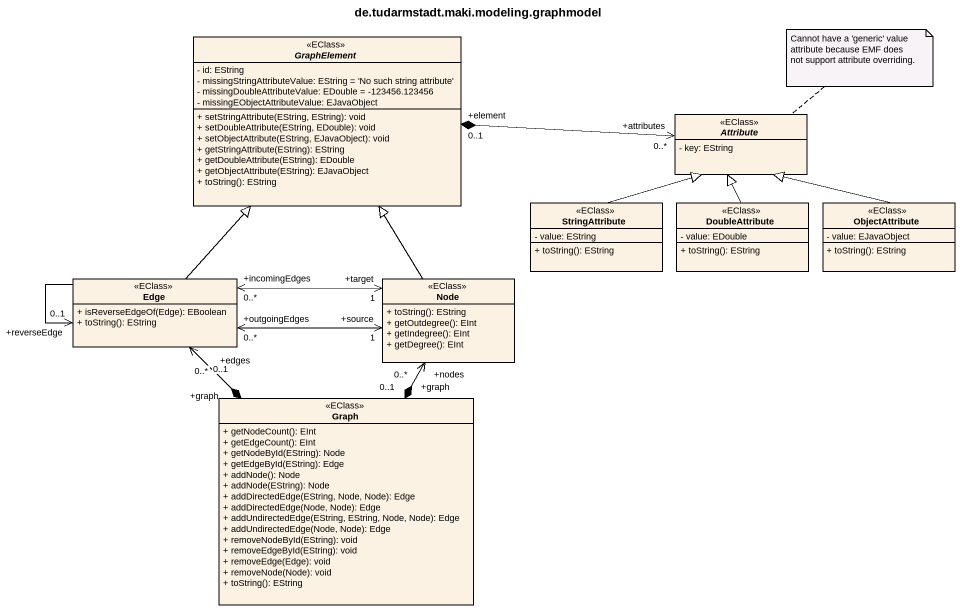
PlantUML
@startuml
title de.tudarmstadt.maki.modeling.graphmodel
hide circle
hide empty members
skinparam classAttributeIconSize 0
abstract class GraphElement <<EClass>> {
  - id: EString
  - missingStringAttributeValue: EString = 'No such string attribute'
  - missingDoubleAttributeValue: EDouble = -123456.123456
  - missingEObjectAttributeValue: EJavaObject
  + setStringAttribute(EString, EString): void
  + setDoubleAttribute(EString, EDouble): void
  + setObjectAttribute(EString, EJavaObject): void
  + getStringAttribute(EString): EString
  + getDoubleAttribute(EString): EDouble
  + getObjectAttribute(EString): EJavaObject
  + toString(): EString
}
abstract class Attribute <<EClass>> {
  - key: EString
}
class StringAttribute <<EClass>> {
  - value: EString
  + toString(): EString
}
class DoubleAttribute <<EClass>> {
  - value: EDouble
  + toString(): EString
}
class ObjectAttribute <<EClass>> {
  - value: EJavaObject
  + toString(): EString
}
class Edge <<EClass>> {
  + isReverseEdgeOf(Edge): EBoolean
  + toString(): EString
}
class "Node" as Node_ <<EClass>> {
  + toString(): EString
  + getOutdegree(): EInt
  + getIndegree(): EInt
  + getDegree(): EInt
}
class Graph <<EClass>> {
  + getNodeCount(): EInt
  + getEdgeCount(): EInt
  + getNodeById(EString): Node
  + getEdgeById(EString): Edge
  + addNode(): Node
  + addNode(EString): Node
  + addDirectedEdge(EString, Node, Node): Edge
  + addDirectedEdge(Node, Node): Edge
  + addUndirectedEdge(EString, EString, Node, Node): Edge
  + addUndirectedEdge(Node, Node): Edge
  + removeNodeById(EString): void
  + removeEdgeById(EString): void
  + removeEdge(Edge): void
  + removeNode(Node): void
  + toString(): EString
}
GraphElement "+element\n0..1" *-right-> "+attributes\n0..*" Attribute
StringAttribute -up-|> Attribute
DoubleAttribute -up-|> Attribute
ObjectAttribute -up-|> Attribute
Edge -up-|> GraphElement
Edge --> "+reverseEdge\n0..1" Edge
Edge "+outgoingEdges\n0..*" <-right-> "+source\n1" Node_
Edge "+incomingEdges\n0..*" <-right-> "+target\n1" Node_
Node_ -up-|> GraphElement
Graph "+graph\n0..1" *-up-> "+edges\n0..*" Edge
Graph "+graph\n0..1" *-up-> "+nodes\n0..*" Node_
note top of Attribute : Cannot have a 'generic' value attribute because EMF does not support attribute overriding.
@enduml
